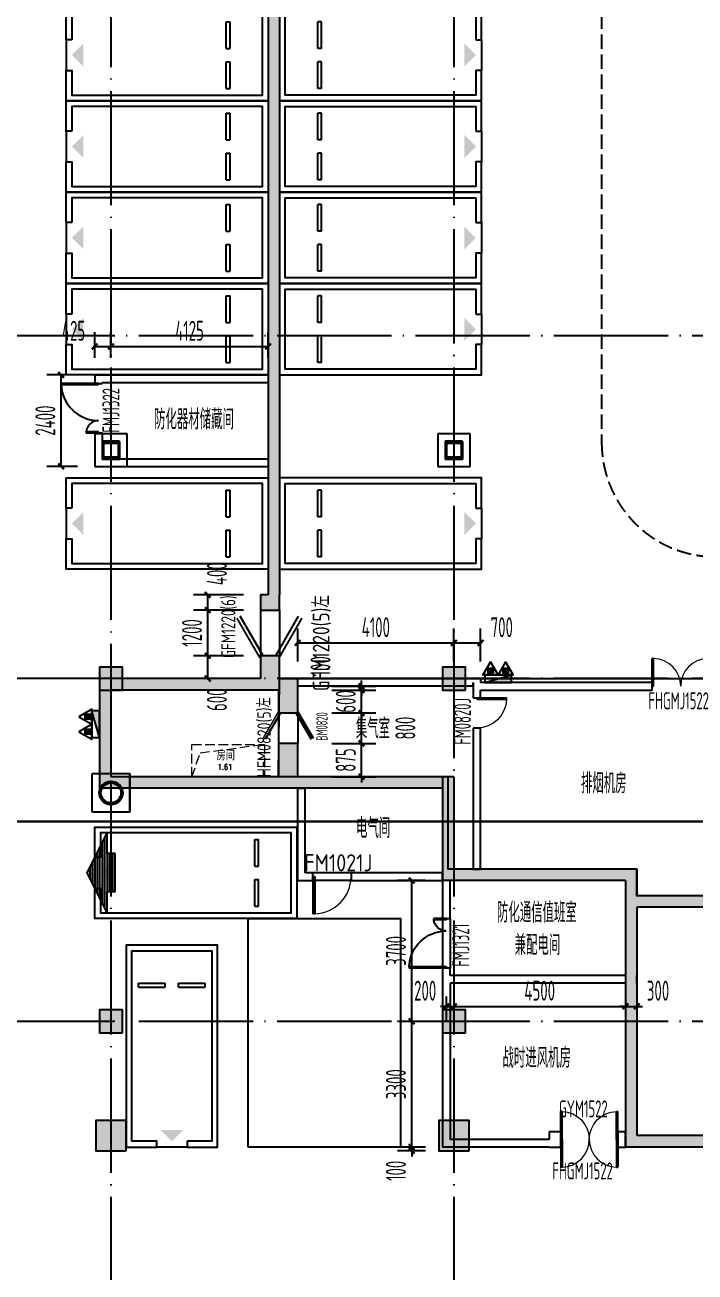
# Model space of a CAD drawing. Extents: x -473190 to 2138458, y -81875 to 2633646.
# Drawn here: x 84396 to 101978, y 88977 to 121728 of the extents above; entities that cross this region are included whole.
import ezdxf

# ---------------------------------------------------------------- set-up
doc = ezdxf.new("R2010")
doc.units = 0
doc.header["$LTSCALE"] = 1000
for name, pattern in [('__DASH', [0.35, 0.25, -0.1]), ('DASH', [0.35, 0.25, -0.1]), ('DOTE', [2.42, 2, -0.2, 0.02, -0.2])]:
    doc.linetypes.add(name, pattern=pattern)
for name, color, linetype in [('00-停车位', 67, 'Continuous'), ('A-COLUMN', 2, 'Continuous'), ('A-ROOM_NAME', 23, 'Continuous'), ('A-WALL', 2, 'Continuous'), ('DOOR_FIRE', 4, 'Continuous'), ('DOOR_FIRE_TEXT', 7, 'Continuous'), ('DOTE', 1, 'DOTE'), ('PUB_DIM', 3, 'Continuous'), ('PUB_HATCH', 8, 'Continuous'), ('RF-M', 4, 'Continuous'), ('RF-MBH', 11, 'Continuous'), ('RF-QT', 30, 'Continuous'), ('S-柱', 51, 'Continuous'), ('S-柱-填充', 8, 'Continuous'), ('SPACE', 7, 'Continuous'), ('W-EQUIP_消火栓', 7, 'Continuous'), ('W-EQUIP_灭火器', 7, 'Continuous'), ('WALL', 9, 'Continuous'), ('索引线', 252, 'Continuous'), ('车行线', 4, 'Continuous'), ('雨棚投影', 147, 'Continuous')]:
    doc.layers.add(name, color=color, linetype=linetype)
doc.layers.add('HOLE', color=52, linetype='Continuous', lineweight=15)
doc.layers.add('RF-WZ', color=110, linetype='Continuous', lineweight=0)
doc.styles.add('8B2_02', font='tssdeng.shx', dxfattribs={"width": 0.6, "bigfont": 'TSSDCHN.shx'})
doc.styles.add('_TCH_DIM_T3', font='tssdeng.shx', dxfattribs={"width": 0.564706, "bigfont": '@@@tssdchn.shx'})
doc.styles.add('_TCH_SPACE', font='SIMPLEX', dxfattribs={"height": 5, "bigfont": 'GBCBIG'})
doc.styles.add('_TCH_WINDOW', font='tssdeng.shx', dxfattribs={"width": 0.8, "height": 3.5, "bigfont": 'tssdchn.shx'})
doc.styles.get("Standard").update_dxf_attribs({"font": 'gbenor.shx', "bigfont": 'gbcbig.shx'})
doc.dimstyles.new('_TCH_ARCH&&150', dxfattribs={"dimtxt": 525, "dimasz": 150, "dimexe": 375, "dimexo": 450, "dimgap": 150, "dimtad": 1, "dimdec": 0, "dimzin": 0, "dimdsep": 46, "dimtxsty": '_TCH_DIM_T3', "dimblk": 'ARCHTICK', "dimcen": 0.09, "dimclrt": 7, "dimazin": 2, "dimtfac": 1, "dimtdec": 0, "dimtix": 1, "dimtmove": 2, "dimatfit": 3, "dimfxl": 0, "dimtolj": 1, "dimtzin": 0, "dimarcsym": 0})

# ---------------------------------------------------------------- blocks, each defined once
blk = doc.blocks.new('车位2400x5300')
at = {"layer": '00-停车位', "color": 251}
for p, q in [((-875, -1000), (-175, -1000)), ((-875, -1100), (-875, -1000)), ((-875, -1100), (-175, -1100)), ((-175, -1100), (-175, -1000)), ((175, -1000), (875, -1000)), ((175, -1100), (175, -1000)), ((175, -1100), (875, -1100)), ((875, -1100), (875, -1000)), ((400, -5300), (-400, -5300))]:
    blk.add_line(p, q, dxfattribs=at)
blk.add_lwpolyline([(400, -5150), (400, -5300), (1200, -5300), (1200, 0), (-1200, 0), (-1200, -5300), (-400, -5300), (-400, -5150), (-1050, -5150), (-1050, -150), (1050, -150), (1050, -5150), (400, -5150)], dxfattribs=at)
blk.add_lwpolyline([(0, -5150, 0, 600, 0), (0, -4850, 600, 600, 0)], format="xyseb", dxfattribs=at)
blk = doc.blocks.new('A$C796A13F6')
at = {"layer": '车行线', "linetype": '__DASH', "ltscale": 1.5}
for points in [[(30925, -3000), (30925, -47838, 0.414214), (33925, -50838), (45475, -50838, 0.414214), (48475, -47838), (48475, -3000, 0.414214), (45475, 0), (-134375, 0, 0.414214), (-137375, -3000), (-137375, -60738, 0.414214), (-134375, -63738), (-124175, -63738)], [(16750, -70088, -0.414214), (13750, -67088)]]:
    blk.add_lwpolyline(points, format="xyb", dxfattribs=at)
blk = doc.blocks.new('A$C145B3C7C')
h = blk.add_hatch()
h.set_pattern_fill('ANSI31', color=5, scale=40.96, angle=225, style=0)
h.set_pattern_definition([(270, (1245611.34, -39130.37), (65.024, 1e-15), [])])
h.paths.add_polyline_path([(170113, -60994), (169903, -60994), (169903, -60445), (169370, -61503), (169903, -62569), (169903, -61997), (170113, -61997)])
at = {"color": 2}
for p, q in [((169903, -60445), (169370, -61503)), ((169903, -60994), (169903, -60445)), ((170113, -60994), (169903, -60994)), ((170113, -61997), (170113, -60994)), ((169370, -61503), (169903, -62569)), ((169903, -61997), (170113, -61997)), ((169903, -62569), (169903, -61997))]:
    blk.add_line(p, q, dxfattribs=at)
blk = doc.blocks.new('A$C7EFF042E')
at = {"layer": 'A-COLUMN', "color": 6}
for p, q in [((52175, -38825), (51325, -38825)), ((51325, -38825), (51325, -39675)), ((52175, -39675), (52175, -38825)), ((61175, -38825), (60325, -38825)), ((60325, -38825), (60325, -39675)), ((61175, -39675), (61175, -38825)), ((51325, -39675), (52175, -39675)), ((60325, -39675), (61175, -39675)), ((52250, -47750), (51250, -47750)), ((51250, -47750), (51250, -48750)), ((52250, -48750), (52250, -47750)), ((51250, -48750), (52250, -48750))]:
    blk.add_line(p, q, dxfattribs=at)
at = {"layer": 'S-柱', "color": 6, "lineweight": 35}
for points in [[(51975, -39025), (51525, -39025), (51525, -39475), (51975, -39475)], [(51975, -39025), (51525, -39025), (51525, -39475), (51975, -39475)], [(60975, -39025), (60525, -39025), (60525, -39475), (60975, -39475)], [(60975, -39025), (60525, -39025), (60525, -39475), (60975, -39475)]]:
    blk.add_lwpolyline(points, close=True, dxfattribs=at)
blk.add_circle((51750, -48250), 300, dxfattribs=at)
blk.add_circle((51750, -48250), 300, dxfattribs=at)
at = {"layer": 'S-柱-填充', "color": 6, "lineweight": 35}
for points in [[(51945, -39445), (51555, -39445), (51555, -39055), (51945, -39055)], [(60945, -39445), (60555, -39445), (60555, -39055), (60945, -39055)]]:
    blk.add_lwpolyline(points, close=True, dxfattribs=at)
blk.add_lwpolyline([(51480, -48250, -1), (52020, -48250, -1)], format="xyb", close=True, dxfattribs=at)
blk = doc.blocks.new('A$C4F5A101F')
at = {"layer": 'DOTE', "color": 16, "linetype": 'DOTE', "ltscale": 1.5}
for p, q in [((-115989.7, 16373.7), (-115989.7, -213765.2)), ((-106989.7, 16373.7), (-106989.7, -213765.2)), ((-39660.8, -44507.4), (-180399, -44507.4)), ((-39660.8, -53507.4), (-180399, -53507.4)), ((-39660.8, -62507.4), (-168489.7, -62507.4))]:
    blk.add_line(p, q, dxfattribs=at)
blk = doc.blocks.new('$TwtSys$00000434')
for p, q in [((-0.5, 0.5), (-0.5, -0.5)), ((-0.5, -0.5), (0.5, 0.5)), ((0.5, 0.5), (-0.5, 0.5)), ((0.5, -0.5), (0.5, 0.5)), ((-0.5, -0.5), (0.5, -0.5))]:
    blk.add_line(p, q)
blk.add_solid([(0.5, -0.5), (0.5, 0.5), (-0.5, -0.5)])
blk = doc.blocks.new('$TwtSys$00000546')
h = blk.add_hatch()
h.set_pattern_fill('ANSI31', color=256, scale=200, style=0)
h.set_pattern_definition([(45, (-38543.802, -6670.83), (-17.67767, 17.67767), [])])
h.paths.add_polyline_path([(-65, 174), (65, 174), (65, 44), (-65, 44)])
for points in [[(0, 344), (-198, 0), (198, 0)], [(-65, 174), (65, 174), (65, 44), (-65, 44)]]:
    blk.add_lwpolyline(points, close=True)
blk = doc.blocks.new('$DorLib2D$00000192')
at = {"color": 0}
blk.add_line((-0.5, 0.125), (0.366, 0.625), dxfattribs=at)
at = {"color": 0, "const_width": 0.0417}
blk.add_lwpolyline([(-0.542, 0.197), (0.324, 0.697)], dxfattribs=at)
blk = doc.blocks.new('$DorLib2D$00000001')
for p, q in [((0.45, 0.975), (0.5, 0.975)), ((0.45, 0), (0.45, 0.975)), ((0.5, 0), (0.5, 0.975)), ((0.5, 0), (0.45, 0))]:
    blk.add_line(p, q)
at = {"lineweight": 13}
blk.add_arc((0.475, 0), 0.975, 91.4693, 180, dxfattribs=at)
blk = doc.blocks.new('$DorLib2D$00000002')
for p, q in [((-0.5, 0), (-0.5, 0.4875)), ((-0.475, 0.4875), (-0.5, 0.4875)), ((-0.475, 0), (-0.475, 0.4875)), ((0.475, 0), (0.475, 0.4875)), ((0.475, 0.4875), (0.5, 0.4875)), ((0.5, 0), (0.5, 0.4875)), ((-0.5, 0), (-0.475, 0)), ((0.5, 0), (0.475, 0))]:
    blk.add_line(p, q)
at = {"lineweight": 13}
for centre, start, end in [((-0.4875, 0), 0, 88.53072), ((0.4875, 0), 91.46928, 180)]:
    blk.add_arc(centre, 0.4875, start, end, dxfattribs=at)
blk = doc.blocks.new('$DorLib2D$00000225')
at = {"color": 0}
for p, q in [((0.475, -0.001), (0.475, 0.752)), ((0.475, 0.752), (0.5, 0.752)), ((0.5, -0.001), (0.5, 0.752)), ((-0.5, 0), (-0.5, 0.252)), ((-0.475, 0.252), (-0.5, 0.252)), ((-0.475, 0), (-0.475, 0.252)), ((-0.475, 0), (-0.5, 0)), ((0.475, -0.001), (0.5, -0.001))]:
    blk.add_line(p, q, dxfattribs=at)
for centre, radius, start, end in [((0.505, -0.002), 0.755, 92.2493, 179.7238), ((-0.501, 0.003), 0.251, 359.7899, 84.0974)]:
    blk.add_arc(centre, radius, start, end, dxfattribs=at)
blk = doc.blocks.new('$DorLib2D$00000202')
at = {"color": 0}
for p, q in [((-0.5, 0.25), (0.366, 0.75)), ((-0.54, -0.319), (0.326, -0.819)), ((-0.5, -0.25), (0.366, -0.75))]:
    blk.add_line(p, q, dxfattribs=at)
at = {"color": 0, "const_width": 0.05}
blk.add_lwpolyline([(-0.54, 0.319), (0.326, 0.819)], dxfattribs=at)
blk = doc.blocks.new('rfk')
at = {"layer": 'PUB_HATCH'}
for points in [[(502673.2, -695335.2), (502373.2, -695635.2), (502373.2, -705885.2), (502673.2, -705885.2)], [(502673.2, -705885.2), (502373.2, -705885.2), (502373.2, -711560.2), (502673.2, -711560.2)], [(502173.2, -711560.2), (502173.2, -711960.2), (502673.2, -711960.2), (502673.2, -711560.2)], [(502673.2, -713760.2), (502673.2, -713160.2), (502173.2, -713160.2), (502173.2, -713760.2), (502456.5, -713860.2)], [(498248.2, -714060.2), (497948.2, -713760.2), (497948.2, -716635.2), (498248.2, -716335.2)], [(502456.5, -713860.2), (502173.2, -713760.2), (497948.2, -713760.2), (498248.2, -714060.2), (502523.2, -714060.2)], [(502648.2, -714060.2), (503148.2, -713760.2), (502673.2, -713760.2), (502456.5, -713860.2), (502523.2, -714060.2)], [(502648.2, -714060.2), (502648.2, -714660.2), (503148.2, -714660.2), (503148.2, -713760.2)], [(503148.2, -716335.2), (503148.2, -715460.2), (502648.2, -715460.2), (502648.2, -716335.2), (502814.8, -716435.2)], [(502814.8, -716435.2), (502648.2, -716335.2), (498248.2, -716335.2), (497948.2, -716635.2), (502648.2, -716635.2)], [(506948.2, -716635.2), (507248.2, -716335.2), (503148.2, -716335.2), (502814.8, -716435.2), (502648.2, -716635.2)], [(507248.2, -716335.2), (506948.2, -716635.2), (506948.2, -719060.2), (507248.2, -718760.2)], [(511748.2, -719060.2), (512048.2, -718760.2), (507248.2, -718760.2), (506948.2, -719060.2)], [(512048.2, -718760.2), (511748.2, -719060.2), (511748.2, -719617.7), (511948.2, -719612.7), (512048.2, -719460.2)], [(514898.2, -719660.2), (514898.2, -719460.2), (512048.2, -719460.2), (511948.2, -719612.7), (512048.2, -719760.2), (514748.2, -719760.2)], [(511948.2, -719612.7), (511748.2, -719617.7), (511748.2, -721660.2), (512048.2, -721660.2), (512048.2, -719760.2)], [(512048.2, -721660.2), (511748.2, -721660.2), (511748.2, -726060.2), (512048.2, -725760.2)], [(517198.2, -725860.2), (517048.2, -725760.2), (512048.2, -725760.2), (511748.2, -726060.2), (517198.2, -726060.2)]]:
    blk.add_hatch(color=256, dxfattribs=at).paths.add_polyline_path(points)
for points in [[(502673.2, -713760.2), (514748.2, -713760.2), (514748.2, -719460.2), (512048.2, -719460.2), (512048.2, -718760.2), (507098.6, -718760.2), (507098.2, -716335.2), (502648.2, -716335.2), (502673.2, -713760.2)], [(501848.2, -726060.2), (501848.2, -720060.2), (505848.2, -720060.2), (505848.2, -726060.2), (501848.2, -726060.2)]]:
    blk.add_lwpolyline(points)
at = {"layer": 'A-WALL'}
for p, q in [((497823.2, -705785.2), (497823.2, -706010.2)), ((497823.2, -705785.2), (502373.2, -705785.2)), ((497823.2, -706010.2), (498023.2, -706010.2)), ((498023.2, -706010.2), (498023.2, -705985.2)), ((498023.2, -705985.2), (502373.2, -705985.2)), ((498023.2, -707310.2), (497823.2, -707310.2)), ((497823.2, -707310.2), (497823.2, -708185.2)), ((498023.2, -707985.2), (498023.2, -707310.2)), ((498023.2, -707985.2), (502373.2, -707985.2)), ((502373.2, -707985.2), (502373.2, -708185.2)), ((497823.2, -708185.2), (502373.2, -708185.2)), ((507948.2, -713760.2), (503148.2, -713760.2)), ((507748.2, -713960.2), (503148.2, -713960.2)), ((507748.2, -713860.2), (507748.2, -714260.2)), ((507748.2, -713960.2), (507748.2, -713860.2)), ((507948.2, -713760.2), (507948.2, -713860.2)), ((512448.2, -713860.2), (507948.2, -713860.2)), ((512448.2, -714060.2), (512448.2, -713860.2)), ((507748.2, -714260.2), (507948.2, -714260.2)), ((507948.2, -714260.2), (507948.2, -714060.2)), ((507948.2, -714060.2), (512448.2, -714060.2)), ((507948.2, -715060.2), (507748.2, -715060.2)), ((507748.2, -715060.2), (507748.2, -718760.2)), ((507948.2, -718760.2), (507948.2, -715060.2)), ((507748.2, -718760.2), (507948.2, -718760.2)), ((506948.2, -719060.2), (506948.2, -720060.2)), ((507148.2, -719060.2), (506948.2, -719060.2)), ((507148.2, -720060.2), (507148.2, -719060.2)), ((506948.2, -720060.2), (507148.2, -720060.2)), ((507148.2, -721360.2), (506948.2, -721360.2)), ((506948.2, -721360.2), (506948.2, -721660.2)), ((507148.2, -721560.2), (507148.2, -721360.2)), ((506948.2, -721660.2), (506948.2, -726060.2)), ((511748.2, -721560.2), (507148.2, -721560.2)), ((507148.2, -721760.2), (507148.2, -725860.2)), ((511748.2, -721760.2), (507148.2, -721760.2)), ((512048.2, -721560.2), (512048.2, -721560.2)), ((512048.2, -721760.2), (512048.2, -721560.2)), ((512048.2, -721760.2), (512048.2, -721760.2)), ((510048.2, -725660.2), (509748.2, -725660.2)), ((509748.2, -725660.2), (509748.2, -725860.2)), ((510048.2, -726060.2), (510048.2, -725660.2)), ((511748.2, -725660.2), (511548.2, -725660.2)), ((511548.2, -725660.2), (511548.2, -726060.2)), ((511748.2, -726060.2), (511748.2, -725660.2)), ((509748.2, -726060.2), (506948.2, -726060.2)), ((509748.2, -725860.2), (507148.2, -725860.2)), ((509748.2, -726060.2), (510048.2, -726060.2)), ((511548.2, -726060.2), (511748.2, -726060.2))]:
    blk.add_line(p, q, dxfattribs=at)
at = {"layer": 'DOOR_FIRE'}
for p, q in [((506948.2, -720060.2), (506948.2, -721360.2)), ((507148.2, -720060.2), (507148.2, -721360.2))]:
    blk.add_line(p, q, dxfattribs=at)
at = {"layer": 'RF-M'}
for p, q in [((502173.2, -711960.2), (502173.2, -713160.2)), ((502673.2, -711960.2), (502673.2, -713160.2)), ((502648.2, -714660.2), (502648.2, -715460.2)), ((503148.2, -714660.2), (503148.2, -715460.2))]:
    blk.add_line(p, q, dxfattribs=at)
at = {"layer": 'RF-QT'}
for p, q in [((502673.2, -695335.2), (502673.2, -705885.2)), ((502373.2, -695635.2), (502373.2, -705885.2)), ((502373.2, -705885.2), (502373.2, -711560.2)), ((502673.2, -705885.2), (502673.2, -711560.2)), ((502373.2, -711560.2), (502173.2, -711560.2)), ((502173.2, -711560.2), (502173.2, -711960.2)), ((502673.2, -711960.2), (502673.2, -711560.2)), ((502173.2, -711960.2), (502673.2, -711960.2)), ((502673.2, -713160.2), (502173.2, -713160.2)), ((502173.2, -713160.2), (502173.2, -713760.2)), ((502673.2, -713760.2), (502673.2, -713160.2)), ((497948.2, -713760.2), (497948.2, -716635.2)), ((502173.2, -713760.2), (497948.2, -713760.2)), ((503148.2, -713760.2), (502673.2, -713760.2)), ((503148.2, -714660.2), (503148.2, -713760.2)), ((498248.2, -714060.2), (498248.2, -716335.2)), ((502523.2, -714060.2), (498248.2, -714060.2)), ((502648.2, -714060.2), (502523.2, -714060.2)), ((502648.2, -714060.2), (502648.2, -714660.2)), ((502648.2, -714660.2), (503148.2, -714660.2)), ((503148.2, -715460.2), (502648.2, -715460.2)), ((502648.2, -715460.2), (502648.2, -716335.2)), ((503148.2, -716335.2), (503148.2, -715460.2)), ((502648.2, -716335.2), (498248.2, -716335.2)), ((507248.2, -716335.2), (503148.2, -716335.2)), ((507248.2, -716335.2), (507248.2, -718760.2)), ((502648.2, -716635.2), (497948.2, -716635.2)), ((506948.2, -716635.2), (502648.2, -716635.2)), ((506948.2, -716635.2), (506948.2, -719060.2)), ((512048.2, -718760.2), (507248.2, -718760.2)), ((512048.2, -718760.2), (512048.2, -719460.2)), ((511748.2, -719060.2), (506948.2, -719060.2)), ((511748.2, -719060.2), (511748.2, -719617.7)), ((514898.2, -719460.2), (512048.2, -719460.2)), ((511748.2, -719617.7), (511748.2, -721660.2)), ((512048.2, -719760.2), (512048.2, -721660.2)), ((514748.2, -719760.2), (512048.2, -719760.2)), ((511748.2, -721660.2), (511748.2, -726060.2)), ((512048.2, -721660.2), (512048.2, -725760.2)), ((517198.2, -726060.2), (511748.2, -726060.2)), ((517048.2, -725760.2), (512048.2, -725760.2))]:
    blk.add_line(p, q, dxfattribs=at)
at = {"layer": 'DOOR_FIRE'}
ref = blk.add_blockref('$DorLib2D$00000225', (497923.2, -706660.2), dxfattribs=dict(at, xscale=1300, yscale=1300, zscale=200, rotation=90.00000001405573))
ref.add_attrib('A', 'FMJ1322', (498471.3, -707299.9), dxfattribs={"layer": 'DOOR_FIRE_TEXT', "height": 446.25, "rotation": 90, "style": '_TCH_WINDOW', "width": 0.564706})
ref = blk.add_blockref('$DorLib2D$00000002', (513198.2, -713960.2), dxfattribs=dict(at, xscale=-1500, yscale=-1500, zscale=200, rotation=180))
ref.add_attrib('A', 'FHGMJ1522', (512350.1, -714563.3), dxfattribs={"layer": 'DOOR_FIRE_TEXT', "height": 446.25, "style": '_TCH_WINDOW', "width": 0.564706})
ref = blk.add_blockref('$DorLib2D$00000001', (507848.2, -714660.2), dxfattribs=dict(at, xscale=-800, yscale=800, zscale=200, rotation=270))
ref.add_attrib('A', 'FM0820J', (507693.3, -715496.2), dxfattribs={"layer": 'DOOR_FIRE_TEXT', "height": 446.25, "rotation": 90, "style": '_TCH_WINDOW', "width": 0.564706})
ref = blk.add_blockref('$DorLib2D$00000225', (507048.2, -720710.2), dxfattribs=dict(at, xscale=1300, yscale=-1300, zscale=200, rotation=269.9999999999641))
ref.add_attrib('A', 'FMJ1321', (507651.2, -721325.7), dxfattribs={"layer": 'DOOR_FIRE_TEXT', "height": 446.25, "rotation": 90, "style": '_TCH_WINDOW', "width": 0.564706})
ref = blk.add_blockref('$DorLib2D$00000002', (510798.2, -725860.2), dxfattribs=dict(at, xscale=1500, yscale=-1500, zscale=100, rotation=180))
ref.add_attrib('A', 'GYM1522', (510003.1, -725281.6), dxfattribs={"layer": 'DOOR_FIRE_TEXT', "height": 446.25, "style": '_TCH_WINDOW', "width": 0.564706})
ref = blk.add_blockref('$DorLib2D$00000002', (510798.2, -725860.2), dxfattribs=dict(at, xscale=1500, yscale=1500, zscale=400, rotation=180))
ref.add_attrib('A', 'FHGMJ1522', (509828.6, -726911.1), dxfattribs={"layer": 'DOOR_FIRE_TEXT', "height": 446.25, "style": '_TCH_WINDOW', "width": 0.564706})
at = {"layer": 'RF-M'}
ref = blk.add_blockref('$DorLib2D$00000192', (502423.2, -712560.2), dxfattribs=dict(at, xscale=-1200, yscale=1200, zscale=500, rotation=270.0000000000242))
ref.add_attrib('A', 'GFM1220(5)左', (503980.9, -714087.8), dxfattribs={"layer": 'RF-MBH', "height": 437.5, "rotation": 90, "style": '_TCH_WINDOW', "width": 0.8})
at = {"layer": 'RF-M', "xscale": 1200, "yscale": 1200, "zscale": -1200, "rotation": 90}
blk.add_blockref('$DorLib2D$00000192', (502389.9, -712560.2), dxfattribs=at)
at = {"layer": 'RF-M'}
ref = blk.add_blockref('$DorLib2D$00000202', (502898.2, -715060.2), dxfattribs=dict(at, xscale=800, yscale=-800, zscale=500, rotation=270))
ref.add_attrib('A', 'HFM0820(5)左', (502440.4, -716344), dxfattribs={"layer": 'RF-MBH', "height": 350, "rotation": 90, "style": '_TCH_WINDOW', "width": 0.8})
at = {"layer": 'RF-M', "color": 11, "style": '_TCH_WINDOW', "width": 0.564706}
blk.add_text('BM0820', height=297.5, rotation=90, dxfattribs=at).set_placement((503932.8, -715388))
at = {"layer": 'RF-MBH', "style": '_TCH_WINDOW', "width": 0.705882}
blk.add_text('GFM1220(6)', height=371.88, rotation=90, dxfattribs=at).set_placement((501513.9, -713220.2))
at = {"layer": 'RF-WZ', "style": '8B2_02', "width": 0.6}
for s, p in [('防化器材储藏间', (499379.4, -707212.7)), ('集气室', (504673.4, -715332.9)), ('防化通信值班室', (508376.5, -720164.1)), ('兼配电间', (508840.3, -721019.1)), ('战时进风机房', (508521.2, -723979.7))]:
    blk.add_text(s, height=525, dxfattribs=at).set_placement(p)
blk = doc.blocks.new('_FZH')
blk.add_lwpolyline([(-0.5, -0.5), (0.5, -0.5), (0.5, 0.5), (-0.5, 0.5)], close=True)
at = {"layer": 'PUB_HATCH'}
blk.add_solid([(-0.5, -0.5), (0.5, -0.5), (-0.5, 0.5), (0.5, 0.5)], dxfattribs=at)
blk = doc.blocks.new('zzzzzzzzzzzzzzzz')
at = {"layer": 'PUB_HATCH'}
blk.add_hatch(color=256, dxfattribs=at).paths.add_polyline_path([(77441, -228085), (77441, -230810), (77741, -230810), (77741, -228085)])
at = {"layer": 'A-COLUMN'}
for p, q in [((69166, -219085), (68316, -219085)), ((68316, -219085), (68316, -219935)), ((69166, -219935), (69166, -219085)), ((68316, -219935), (69166, -219935)), ((69241, -228010), (68241, -228010)), ((68241, -228010), (68241, -229010)), ((69241, -229010), (69241, -228010)), ((68241, -229010), (69241, -229010))]:
    blk.add_line(p, q, dxfattribs=at)
at = {"layer": 'WALL'}
for p, q in [((77441, -228085), (77441, -230810)), ((77741, -228085), (77441, -228085)), ((77741, -228085), (77741, -230810)), ((77741, -230810), (77441, -230810))]:
    blk.add_line(p, q, dxfattribs=at)
at = {"layer": 'A-COLUMN', "rotation": 90}
for p, xscale, yscale, zscale in [((68741, -225510), 600, 600, 600), ((77741, -225510), 600, 600, 600), ((68741, -234510), 600, 600, 600), ((77741, -234510), 600, 600, 600), ((68741, -237510), 800, 800, 800), ((77741, -237510), 800, 800, 800)]:
    blk.add_blockref('_FZH', p, dxfattribs=dict(at, xscale=xscale, yscale=yscale, zscale=zscale))
blk = doc.blocks.new('A$C11751E51')
at = {"layer": 'HOLE', "linetype": 'DASH'}
blk.add_lwpolyline([(24043.5, 73927.4), (22143.5, 73927.4), (22143.5, 74777.4), (24043.5, 74777.4)], close=True, dxfattribs=at)
blk.add_lwpolyline([(22143.5, 73927.4), (22360.4, 74554), (24043.5, 74777.4)], dxfattribs=at)
at = {"layer": 'SPACE', "style": '_TCH_SPACE'}
blk.add_text('房间', height=241.13, dxfattribs=at).set_placement((22790.9, 74358.9))
at = {"layer": 'SPACE', "style": '_TCH_SPACE', "width": 0.705882}
blk.add_text('1.61', height=148.75, dxfattribs=at).set_placement((22816.4, 74109.5))
blk = doc.blocks.new('_ArchTick')
at = {"color": 0, "linetype": 'ByBlock', "const_width": 0.4}
blk.add_lwpolyline([(-0.5, -0.5), (0.5, 0.5)], dxfattribs=at)
blk = doc.blocks.new('*D2992')
at = {"layer": 'Defpoints', "color": 0, "transparency": 16777216}
for p in [(95452, 96661), (95652, 96661), (95652, 95954)]:
    blk.add_point(p, dxfattribs=at)
at = {"layer": 'PUB_DIM', "color": 0, "lineweight": -2, "transparency": 16777216}
for p, q in [((95452, 96211), (95452, 95579)), ((95652, 96211), (95652, 95579)), ((95452, 95954), (95302, 95954)), ((95452, 95954), (95652, 95954)), ((95652, 95954), (95802, 95954))]:
    blk.add_line(p, q, dxfattribs=at)
at = {"layer": 'PUB_DIM', "color": 0, "lineweight": -2, "transparency": 16777216, "xscale": 150, "yscale": 150, "zscale": 150}
blk.add_blockref('_ArchTick', (95452, 95954), dxfattribs=at)
at = {"layer": 'PUB_DIM', "color": 0, "lineweight": -2, "transparency": 16777216, "xscale": 150, "yscale": 150, "zscale": 150, "rotation": 180}
blk.add_blockref('_ArchTick', (95652, 95954), dxfattribs=at)
at = {"layer": 'PUB_DIM', "color": 7, "transparency": 16777216, "insert": (94897, 96366), "char_height": 525, "attachment_point": 5, "style": '_TCH_DIM_T3'}
blk.add_mtext('\\A1;200', dxfattribs=at)
blk = doc.blocks.new('*D2993')
at = {"layer": 'Defpoints', "color": 0, "transparency": 16777216}
for p in [(95652, 96661), (100152, 96661), (100152, 95954)]:
    blk.add_point(p, dxfattribs=at)
at = {"layer": 'PUB_DIM', "color": 0, "lineweight": -2, "transparency": 16777216}
for p, q in [((95652, 96211), (95652, 95579)), ((100152, 96211), (100152, 95579)), ((95652, 95954), (100152, 95954))]:
    blk.add_line(p, q, dxfattribs=at)
at = {"layer": 'PUB_DIM', "color": 0, "lineweight": -2, "transparency": 16777216, "xscale": 150, "yscale": 150, "zscale": 150, "rotation": 180}
blk.add_blockref('_ArchTick', (95652, 95954), dxfattribs=at)
at = {"layer": 'PUB_DIM', "color": 0, "lineweight": -2, "transparency": 16777216, "xscale": 150, "yscale": 150, "zscale": 150}
blk.add_blockref('_ArchTick', (100152, 95954), dxfattribs=at)
at = {"layer": 'PUB_DIM', "color": 7, "transparency": 16777216, "insert": (97902, 96366), "char_height": 525, "attachment_point": 5, "style": '_TCH_DIM_T3'}
blk.add_mtext('\\A1;4500', dxfattribs=at)
blk = doc.blocks.new('*D2994')
at = {"layer": 'Defpoints', "color": 0, "transparency": 16777216}
for p in [(100152, 96661), (100452, 96661), (100452, 95954)]:
    blk.add_point(p, dxfattribs=at)
at = {"layer": 'PUB_DIM', "color": 0, "lineweight": -2, "transparency": 16777216}
for p, q in [((100152, 96211), (100152, 95579)), ((100452, 96211), (100452, 95579)), ((100152, 95954), (100002, 95954)), ((100152, 95954), (100452, 95954)), ((100452, 95954), (100602, 95954))]:
    blk.add_line(p, q, dxfattribs=at)
at = {"layer": 'PUB_DIM', "color": 0, "lineweight": -2, "transparency": 16777216, "xscale": 150, "yscale": 150, "zscale": 150}
blk.add_blockref('_ArchTick', (100152, 95954), dxfattribs=at)
at = {"layer": 'PUB_DIM', "color": 0, "lineweight": -2, "transparency": 16777216, "xscale": 150, "yscale": 150, "zscale": 150, "rotation": 180}
blk.add_blockref('_ArchTick', (100452, 95954), dxfattribs=at)
at = {"layer": 'PUB_DIM', "color": 7, "transparency": 16777216, "insert": (101007, 96366), "char_height": 525, "attachment_point": 5, "style": '_TCH_DIM_T3'}
blk.add_mtext('\\A1;300', dxfattribs=at)
blk = doc.blocks.new('*D2995')
at = {"layer": 'Defpoints', "color": 0, "transparency": 16777216}
for p in [(94543, 99261), (95352, 99261), (95352, 95561)]:
    blk.add_point(p, dxfattribs=at)
at = {"layer": 'PUB_DIM', "color": 0, "lineweight": -2, "transparency": 16777216}
for p, q in [((94902, 99261), (94168, 99261)), ((94543, 95561), (94543, 99261)), ((94902, 95561), (94168, 95561))]:
    blk.add_line(p, q, dxfattribs=at)
at = {"layer": 'PUB_DIM', "color": 0, "lineweight": -2, "transparency": 16777216, "xscale": 150, "yscale": 150, "zscale": 150}
for p, rotation in [((94543, 99261), 90), ((94543, 95561), 270)]:
    blk.add_blockref('_ArchTick', p, dxfattribs=dict(at, rotation=rotation))
at = {"layer": 'PUB_DIM', "color": 7, "transparency": 16777216, "insert": (94130, 97411), "char_height": 525, "attachment_point": 5, "rotation": 90, "style": '_TCH_DIM_T3'}
blk.add_mtext('\\A1;3700', dxfattribs=at)
blk = doc.blocks.new('*D2996')
at = {"layer": 'Defpoints', "color": 0, "transparency": 16777216}
for p in [(94543, 95561), (95352, 95561), (95352, 92261)]:
    blk.add_point(p, dxfattribs=at)
at = {"layer": 'PUB_DIM', "color": 0, "lineweight": -2, "transparency": 16777216}
for p, q in [((94902, 95561), (94168, 95561)), ((94543, 92261), (94543, 95561)), ((94902, 92261), (94168, 92261))]:
    blk.add_line(p, q, dxfattribs=at)
at = {"layer": 'PUB_DIM', "color": 0, "lineweight": -2, "transparency": 16777216, "xscale": 150, "yscale": 150, "zscale": 150}
for p, rotation in [((94543, 95561), 90), ((94543, 92261), 270)]:
    blk.add_blockref('_ArchTick', p, dxfattribs=dict(at, rotation=rotation))
at = {"layer": 'PUB_DIM', "color": 7, "transparency": 16777216, "insert": (94130, 93911), "char_height": 525, "attachment_point": 5, "rotation": 90, "style": '_TCH_DIM_T3'}
blk.add_mtext('\\A1;3300', dxfattribs=at)
blk = doc.blocks.new('*D2997')
at = {"layer": 'Defpoints', "color": 0, "transparency": 16777216}
for p in [(94543, 92261), (95352, 92261), (95352, 92161)]:
    blk.add_point(p, dxfattribs=at)
at = {"layer": 'PUB_DIM', "color": 0, "lineweight": -2, "transparency": 16777216}
for p, q in [((94543, 92261), (94543, 92411)), ((94902, 92261), (94168, 92261)), ((94902, 92161), (94168, 92161)), ((94543, 92161), (94543, 92261)), ((94543, 92161), (94543, 92011))]:
    blk.add_line(p, q, dxfattribs=at)
at = {"layer": 'PUB_DIM', "color": 0, "lineweight": -2, "transparency": 16777216, "xscale": 150, "yscale": 150, "zscale": 150}
for p, rotation in [((94543, 92261), 270), ((94543, 92161), 90)]:
    blk.add_blockref('_ArchTick', p, dxfattribs=dict(at, rotation=rotation))
at = {"layer": 'PUB_DIM', "color": 7, "transparency": 16777216, "insert": (94130, 91636), "char_height": 525, "attachment_point": 5, "rotation": 90, "style": '_TCH_DIM_T3'}
blk.add_mtext('\\A1;100', dxfattribs=at)
blk = doc.blocks.new('*D2998')
at = {"layer": 'Defpoints', "color": 0, "transparency": 16777216}
for p in [(95652, 105499), (91552, 104561), (95652, 104561)]:
    blk.add_point(p, dxfattribs=at)
at = {"layer": 'PUB_DIM', "color": 0, "lineweight": -2, "transparency": 16777216}
for p, q in [((91552, 105011), (91552, 105874)), ((95652, 105011), (95652, 105874)), ((91552, 105499), (95652, 105499))]:
    blk.add_line(p, q, dxfattribs=at)
at = {"layer": 'PUB_DIM', "color": 0, "lineweight": -2, "transparency": 16777216, "xscale": 150, "yscale": 150, "zscale": 150, "rotation": 180}
blk.add_blockref('_ArchTick', (91552, 105499), dxfattribs=at)
at = {"layer": 'PUB_DIM', "color": 0, "lineweight": -2, "transparency": 16777216, "xscale": 150, "yscale": 150, "zscale": 150}
blk.add_blockref('_ArchTick', (95652, 105499), dxfattribs=at)
at = {"layer": 'PUB_DIM', "color": 7, "transparency": 16777216, "insert": (93602, 105911), "char_height": 525, "attachment_point": 5, "style": '_TCH_DIM_T3'}
blk.add_mtext('\\A1;4100', dxfattribs=at)
blk = doc.blocks.new('*D2999')
at = {"layer": 'Defpoints', "color": 0, "transparency": 16777216}
for p in [(96352, 105499), (95652, 104561), (96352, 104561)]:
    blk.add_point(p, dxfattribs=at)
at = {"layer": 'PUB_DIM', "color": 0, "lineweight": -2, "transparency": 16777216}
for p, q in [((95652, 105011), (95652, 105874)), ((96352, 105011), (96352, 105874)), ((95652, 105499), (96352, 105499))]:
    blk.add_line(p, q, dxfattribs=at)
at = {"layer": 'PUB_DIM', "color": 0, "lineweight": -2, "transparency": 16777216, "xscale": 150, "yscale": 150, "zscale": 150, "rotation": 180}
blk.add_blockref('_ArchTick', (95652, 105499), dxfattribs=at)
at = {"layer": 'PUB_DIM', "color": 0, "lineweight": -2, "transparency": 16777216, "xscale": 150, "yscale": 150, "zscale": 150}
blk.add_blockref('_ArchTick', (96352, 105499), dxfattribs=at)
at = {"layer": 'PUB_DIM', "color": 7, "transparency": 16777216, "insert": (96907, 105911), "char_height": 525, "attachment_point": 5, "style": '_TCH_DIM_T3'}
blk.add_mtext('\\A1;700', dxfattribs=at)
blk = doc.blocks.new('*D3008')
at = {"layer": 'Defpoints', "color": 0, "transparency": 16777216}
for p in [(85344, 112536), (86227, 112536), (86227, 110136)]:
    blk.add_point(p, dxfattribs=at)
at = {"layer": 'PUB_DIM', "color": 0, "lineweight": -2, "transparency": 16777216}
for p, q in [((85777, 112536), (84969, 112536)), ((85344, 110136), (85344, 112536)), ((85777, 110136), (84969, 110136))]:
    blk.add_line(p, q, dxfattribs=at)
at = {"layer": 'PUB_DIM', "color": 0, "lineweight": -2, "transparency": 16777216, "xscale": 150, "yscale": 150, "zscale": 150}
for p, rotation in [((85344, 112536), 90), ((85344, 110136), 270)]:
    blk.add_blockref('_ArchTick', p, dxfattribs=dict(at, rotation=rotation))
at = {"layer": 'PUB_DIM', "color": 7, "transparency": 16777216, "insert": (84931, 111336), "char_height": 525, "attachment_point": 5, "rotation": 90, "style": '_TCH_DIM_T3'}
blk.add_mtext('\\A1;2400', dxfattribs=at)
blk = doc.blocks.new('*D3009')
at = {"layer": 'Defpoints', "color": 0, "transparency": 16777216}
for p in [(86652, 113284), (86227, 112536), (86652, 112536)]:
    blk.add_point(p, dxfattribs=at)
at = {"layer": 'PUB_DIM', "color": 0, "lineweight": -2, "transparency": 16777216}
for p, q in [((86227, 112986), (86227, 113659)), ((86652, 112986), (86652, 113659)), ((86227, 113284), (86652, 113284))]:
    blk.add_line(p, q, dxfattribs=at)
at = {"layer": 'PUB_DIM', "color": 0, "lineweight": -2, "transparency": 16777216, "xscale": 150, "yscale": 150, "zscale": 150, "rotation": 180}
blk.add_blockref('_ArchTick', (86227, 113284), dxfattribs=at)
at = {"layer": 'PUB_DIM', "color": 0, "lineweight": -2, "transparency": 16777216, "xscale": 150, "yscale": 150, "zscale": 150}
blk.add_blockref('_ArchTick', (86652, 113284), dxfattribs=at)
at = {"layer": 'PUB_DIM', "color": 7, "transparency": 16777216, "insert": (85672, 113696), "char_height": 525, "attachment_point": 5, "style": '_TCH_DIM_T3'}
blk.add_mtext('\\A1;425', dxfattribs=at)
blk = doc.blocks.new('*D3010')
at = {"layer": 'Defpoints', "color": 0, "transparency": 16777216}
for p in [(90777, 113284), (86652, 112536), (90777, 112536)]:
    blk.add_point(p, dxfattribs=at)
at = {"layer": 'PUB_DIM', "color": 0, "lineweight": -2, "transparency": 16777216}
for p, q in [((86652, 112986), (86652, 113659)), ((90777, 112986), (90777, 113659)), ((86652, 113284), (90777, 113284))]:
    blk.add_line(p, q, dxfattribs=at)
at = {"layer": 'PUB_DIM', "color": 0, "lineweight": -2, "transparency": 16777216, "xscale": 150, "yscale": 150, "zscale": 150, "rotation": 180}
blk.add_blockref('_ArchTick', (86652, 113284), dxfattribs=at)
at = {"layer": 'PUB_DIM', "color": 0, "lineweight": -2, "transparency": 16777216, "xscale": 150, "yscale": 150, "zscale": 150}
blk.add_blockref('_ArchTick', (90777, 113284), dxfattribs=at)
at = {"layer": 'PUB_DIM', "color": 7, "transparency": 16777216, "insert": (88715, 113696), "char_height": 525, "attachment_point": 5, "style": '_TCH_DIM_T3'}
blk.add_mtext('\\A1;4125', dxfattribs=at)
blk = doc.blocks.new('*D3011')
at = {"layer": 'Defpoints', "color": 0, "transparency": 16777216}
for p in [(92002, 104361), (92002, 104261), (93226, 104361)]:
    blk.add_point(p, dxfattribs=at)
at = {"layer": 'PUB_DIM', "color": 0, "lineweight": -2, "transparency": 16777216}
for p, q in [((93226, 104361), (93226, 104511)), ((92452, 104361), (93601, 104361)), ((92452, 104261), (93601, 104261)), ((93226, 104261), (93226, 104361)), ((93226, 104261), (93226, 104111))]:
    blk.add_line(p, q, dxfattribs=at)
at = {"layer": 'PUB_DIM', "color": 0, "lineweight": -2, "transparency": 16777216, "xscale": 150, "yscale": 150, "zscale": 150}
for p, rotation in [((93226, 104361), 270), ((93226, 104261), 90)]:
    blk.add_blockref('_ArchTick', p, dxfattribs=dict(at, rotation=rotation))
at = {"layer": 'PUB_DIM', "color": 7, "transparency": 16777216, "insert": (92150, 104886), "char_height": 525, "attachment_point": 5, "rotation": 90, "style": '_TCH_DIM_T3'}
blk.add_mtext('\\A1;100', dxfattribs=at)
blk = doc.blocks.new('*D3012')
at = {"layer": 'Defpoints', "color": 0, "transparency": 16777216}
for p in [(92002, 104261), (93226, 104261), (92002, 103661)]:
    blk.add_point(p, dxfattribs=at)
at = {"layer": 'PUB_DIM', "color": 0, "lineweight": -2, "transparency": 16777216}
for p, q in [((92452, 104261), (93601, 104261)), ((93226, 104261), (93226, 104411)), ((93226, 103661), (93226, 104261)), ((92452, 103661), (93601, 103661)), ((93226, 103661), (93226, 103511))]:
    blk.add_line(p, q, dxfattribs=at)
at = {"layer": 'PUB_DIM', "color": 0, "lineweight": -2, "transparency": 16777216, "xscale": 150, "yscale": 150, "zscale": 150}
for p, rotation in [((93226, 104261), 270), ((93226, 103661), 90)]:
    blk.add_blockref('_ArchTick', p, dxfattribs=dict(at, rotation=rotation))
at = {"layer": 'PUB_DIM', "color": 7, "transparency": 16777216, "insert": (92813, 103961), "char_height": 525, "attachment_point": 5, "rotation": 90, "style": '_TCH_DIM_T3'}
blk.add_mtext('\\A1;600', dxfattribs=at)
blk = doc.blocks.new('*D3013')
at = {"layer": 'Defpoints', "color": 0, "transparency": 16777216}
for p in [(92002, 103661), (93226, 103661), (92002, 102861)]:
    blk.add_point(p, dxfattribs=at)
at = {"layer": 'PUB_DIM', "color": 0, "lineweight": -2, "transparency": 16777216}
for p, q in [((92452, 103661), (93601, 103661)), ((93226, 102861), (93226, 103661)), ((92452, 102861), (93601, 102861))]:
    blk.add_line(p, q, dxfattribs=at)
at = {"layer": 'PUB_DIM', "color": 0, "lineweight": -2, "transparency": 16777216, "xscale": 150, "yscale": 150, "zscale": 150}
for p, rotation in [((93226, 103661), 90), ((93226, 102861), 270)]:
    blk.add_blockref('_ArchTick', p, dxfattribs=dict(at, rotation=rotation))
at = {"layer": 'PUB_DIM', "color": 7, "transparency": 16777216, "insert": (94377, 103261), "char_height": 525, "attachment_point": 5, "rotation": 90, "style": '_TCH_DIM_T3'}
blk.add_mtext('\\A1;800', dxfattribs=at)
blk = doc.blocks.new('*D3014')
at = {"layer": 'Defpoints', "color": 0, "transparency": 16777216}
for p in [(92002, 102861), (93226, 102861), (92002, 101986)]:
    blk.add_point(p, dxfattribs=at)
at = {"layer": 'PUB_DIM', "color": 0, "lineweight": -2, "transparency": 16777216}
for p, q in [((92452, 102861), (93601, 102861)), ((93226, 102861), (93226, 103011)), ((93226, 101986), (93226, 102861)), ((92452, 101986), (93601, 101986)), ((93226, 101986), (93226, 101836))]:
    blk.add_line(p, q, dxfattribs=at)
at = {"layer": 'PUB_DIM', "color": 0, "lineweight": -2, "transparency": 16777216, "xscale": 150, "yscale": 150, "zscale": 150}
for p, rotation in [((93226, 102861), 270), ((93226, 101986), 90)]:
    blk.add_blockref('_ArchTick', p, dxfattribs=dict(at, rotation=rotation))
at = {"layer": 'PUB_DIM', "color": 7, "transparency": 16777216, "insert": (92813, 102423), "char_height": 525, "attachment_point": 5, "rotation": 90, "style": '_TCH_DIM_T3'}
blk.add_mtext('\\A1;875', dxfattribs=at)
blk = doc.blocks.new('*D3015')
at = {"layer": 'Defpoints', "color": 0, "transparency": 16777216}
for p in [(89192, 106761), (90577, 106761), (90577, 106361)]:
    blk.add_point(p, dxfattribs=at)
at = {"layer": 'PUB_DIM', "color": 0, "lineweight": -2, "transparency": 16777216}
for p, q in [((90127, 106761), (88817, 106761)), ((89192, 106361), (89192, 106761)), ((90127, 106361), (88817, 106361))]:
    blk.add_line(p, q, dxfattribs=at)
at = {"layer": 'PUB_DIM', "color": 0, "lineweight": -2, "transparency": 16777216, "xscale": 150, "yscale": 150, "zscale": 150}
for p, rotation in [((89192, 106761), 90), ((89192, 106361), 270)]:
    blk.add_blockref('_ArchTick', p, dxfattribs=dict(at, rotation=rotation))
at = {"layer": 'PUB_DIM', "color": 7, "transparency": 16777216, "insert": (89432, 107316), "char_height": 525, "attachment_point": 5, "rotation": 90, "style": '_TCH_DIM_T3'}
blk.add_mtext('\\A1;400', dxfattribs=at)
blk = doc.blocks.new('*D3016')
at = {"layer": 'Defpoints', "color": 0, "transparency": 16777216}
for p in [(89192, 106361), (90577, 106361), (90577, 105161)]:
    blk.add_point(p, dxfattribs=at)
at = {"layer": 'PUB_DIM', "color": 0, "lineweight": -2, "transparency": 16777216}
for p, q in [((90127, 106361), (88817, 106361)), ((89192, 105161), (89192, 106361)), ((90127, 105161), (88817, 105161))]:
    blk.add_line(p, q, dxfattribs=at)
at = {"layer": 'PUB_DIM', "color": 0, "lineweight": -2, "transparency": 16777216, "xscale": 150, "yscale": 150, "zscale": 150}
for p, rotation in [((89192, 106361), 90), ((89192, 105161), 270)]:
    blk.add_blockref('_ArchTick', p, dxfattribs=dict(at, rotation=rotation))
at = {"layer": 'PUB_DIM', "color": 7, "transparency": 16777216, "insert": (88779, 105761), "char_height": 525, "attachment_point": 5, "rotation": 90, "style": '_TCH_DIM_T3'}
blk.add_mtext('\\A1;1200', dxfattribs=at)
blk = doc.blocks.new('*D3017')
at = {"layer": 'Defpoints', "color": 0, "transparency": 16777216}
for p in [(89192, 105161), (90577, 105161), (90577, 104561)]:
    blk.add_point(p, dxfattribs=at)
at = {"layer": 'PUB_DIM', "color": 0, "lineweight": -2, "transparency": 16777216}
for p, q in [((90127, 105161), (88817, 105161)), ((89192, 104561), (89192, 105161)), ((90127, 104561), (88817, 104561))]:
    blk.add_line(p, q, dxfattribs=at)
at = {"layer": 'PUB_DIM', "color": 0, "lineweight": -2, "transparency": 16777216, "xscale": 150, "yscale": 150, "zscale": 150}
for p, rotation in [((89192, 105161), 90), ((89192, 104561), 270)]:
    blk.add_blockref('_ArchTick', p, dxfattribs=dict(at, rotation=rotation))
at = {"layer": 'PUB_DIM', "color": 7, "transparency": 16777216, "insert": (89432, 104006), "char_height": 525, "attachment_point": 5, "rotation": 90, "style": '_TCH_DIM_T3'}
blk.add_mtext('\\A1;600', dxfattribs=at)

msp = doc.modelspace()

# ---------------------------------------------------------------- hatches: boundary and pattern name
at = {"layer": 'PUB_HATCH'}
msp.add_hatch(color=256, dxfattribs=at).paths.add_polyline_path([(95352.3, 101985.6), (95352.3, 99260.6), (95652.3, 99260.6), (95652.3, 101985.6)])

# ---------------------------------------------------------------- linework, layer by layer
for points in [[(181620.5, 190393), (21063.1, 190393), (21063.1, 100810.6), (181620.5, 100810.6)], [(177279.4, 100810.6), (21063.1, 100810.6), (19902.3, 22362.3), (177279.4, 22514.1)]]:
    msp.add_lwpolyline(points, close=True)
at = {"layer": 'A-WALL'}
for p, q in [((91552.3, 99260.6), (91552.3, 101685.6)), ((91552.3, 101685.6), (91752.3, 101685.6)), ((91752.3, 99460.6), (91752.3, 101685.6)), ((91552.3, 99260.6), (91952.3, 99260.6)), ((91952.3, 99460.6), (91752.3, 99460.6)), ((91952.3, 99260.6), (91952.3, 99460.6)), ((95352.3, 99460.6), (92952.3, 99460.6)), ((92952.3, 99460.6), (92952.3, 99260.6)), ((92952.3, 99260.6), (95352.3, 99260.6)), ((95352.3, 99260.6), (95352.3, 99460.6))]:
    msp.add_line(p, q, dxfattribs=at)
at = {"layer": 'RF-M'}
for p, q in [((92952.3, 99460.6), (91952.3, 99460.6)), ((92952.3, 99260.6), (91952.3, 99260.6))]:
    msp.add_line(p, q, dxfattribs=at)
at = {"layer": 'WALL'}
for p, q in [((95352.3, 101985.6), (95352.3, 99260.6)), ((95652.3, 101985.6), (95352.3, 101985.6)), ((95652.3, 101985.6), (95652.3, 99260.6)), ((95652.3, 99260.6), (95352.3, 99260.6))]:
    msp.add_line(p, q, dxfattribs=at)

# ---------------------------------------------------------------- block references
for name, p in [('A$C145B3C7C', (-83346.8, 160964.8)), ('A$C11751E51', (66633.7, 28058.1)), ('A$C796A13F6', (68602.3, 158598.1)), ('A$C7EFF042E', (34902.3, 149810.6))]:
    msp.add_blockref(name, p)
at = {"layer": '00-停车位', "xscale": -1, "rotation": 270}
for p in [(90777.3, 120935.6), (90777.3, 118535.6), (90777.3, 116135.6), (90777.3, 113735.6), (90777.3, 108635.6), (91527.3, 99460.6)]:
    msp.add_blockref('车位2400x5300', p, dxfattribs=at)
at = {"layer": '00-停车位', "rotation": 89.99999999999999}
for p in [(91077.3, 120935.6), (91077.3, 118535.6), (91077.3, 116135.6), (91077.3, 113735.6), (91077.3, 108635.6)]:
    msp.add_blockref('车位2400x5300', p, dxfattribs=at)
at = {"layer": '00-停车位'}
msp.add_blockref('车位2400x5300', (88252.3, 97560.6), dxfattribs=at)
at = {"layer": 'RF-M'}
ref = msp.add_blockref('$DorLib2D$00000001', (92452.3, 99360.6), dxfattribs=dict(at, xscale=1000, yscale=1000, zscale=200, rotation=180))
ref.add_attrib('A', 'FM1021J', (91722.4, 99500.1), dxfattribs={"layer": 'RF-MBH', "height": 450})
at = {"layer": 'W-EQUIP_消火栓', "xscale": 700, "yscale": 200, "zscale": 700}
msp.add_blockref('$TwtSys$00000434', (96810.7, 104560.6), dxfattribs=at)
at = {"layer": 'W-EQUIP_消火栓', "xscale": 700, "yscale": 200, "zscale": 700, "rotation": 89.99999499104514}
msp.add_blockref('$TwtSys$00000434', (86252.3, 103363.4), dxfattribs=at)
at = {"layer": 'W-EQUIP_灭火器'}
for p in [(96612.3, 104660.6), (97009.1, 104660.6)]:
    msp.add_blockref('$TwtSys$00000546', p, dxfattribs=at)
at = {"layer": 'W-EQUIP_灭火器', "rotation": 89.99999499104514}
for p in [(86152.3, 103561.7), (86152.3, 103165)]:
    msp.add_blockref('$TwtSys$00000546', p, dxfattribs=at)
at = {"layer": '索引线', "color": 0}
msp.add_blockref('zzzzzzzzzzzzzzzz', (17910.9, 330071), dxfattribs=at)
at = {"layer": '索引线'}
msp.add_blockref('rfk', (-411595.9, 818320.8), dxfattribs=at)
at = {"layer": '雨棚投影', "linetype": 'DASH', "lineweight": -3, "ltscale": 2}
msp.add_blockref('A$C4F5A101F', (202642, 158068), dxfattribs=at)

# ---------------------------------------------------------------- texts
at = {"layer": 'A-ROOM_NAME', "style": '8B2_02', "width": 0.6}
msp.add_text('排烟机房', height=525, dxfattribs=at).set_placement((98982.8, 101548))
at = {"layer": 'RF-WZ', "style": '8B2_02', "width": 0.6}
msp.add_text('电气间', height=525, dxfattribs=at).set_placement((93081.6, 100374.5))

# ---------------------------------------------------------------- dimensions: what is measured, and where the dimension line sits
at = {"layer": 'PUB_DIM'}
for base, p1, p2, angle, picture, middle in [((86652.3, 113283.7), (86227.3, 112535.6), (86652.3, 112535.6), 0, '*D3009', (85672.3, 113696.2)), ((89191.6, 106760.6), (90577.3, 106360.6), (90577.3, 106760.6), 90, '*D3015', (89431.7, 107315.6)), ((96352.3, 105498.7), (95652.3, 104560.6), (96352.3, 104560.6), 0, '*D2999', (96907.3, 105911.2)), ((93225.6, 104360.6), (92002.3, 104260.6), (92002.3, 104360.6), 90, '*D3011', (92150.2, 104885.6)), ((89191.6, 105160.6), (90577.3, 104560.6), (90577.3, 105160.6), 90, '*D3017', (89431.7, 104005.6)), ((93225.6, 103660.6), (92002.3, 102860.6), (92002.3, 103660.6), 90, '*D3013', (94377.5, 103260.6)), ((95652.3, 95953.6), (95452.3, 96660.6), (95652.3, 96660.6), 0, '*D2992', (94897.3, 96366.1)), ((100452.3, 95953.6), (100152.3, 96660.6), (100452.3, 96660.6), 0, '*D2994', (101007.3, 96366.1)), ((94542.7, 92260.6), (95352.3, 92160.6), (95352.3, 92260.6), 90, '*D2997', (94130.2, 91635.6))]:
    dim = msp.add_linear_dim(base=base, p1=p1, p2=p2, angle=angle, dimstyle='_TCH_ARCH&&150', dxfattribs=at)
    dim.commit()
    dim.dimension.update_dxf_attribs({"geometry": picture, "text_midpoint": middle, "dimtype": 129})
for p1, p2, distance, picture, middle in [((86652.3, 112535.6), (90777.3, 112535.6), 748.1, '*D3010', (88714.8, 113696.2)), ((86227.3, 110135.6), (86227.3, 112535.6), 883.3, '*D3008', (84931.5, 111335.6)), ((90577.3, 105160.6), (90577.3, 106360.6), 1385.7, '*D3016', (88779.1, 105760.6)), ((91552.3, 104560.6), (95652.3, 104560.6), 938.1, '*D2998', (93602.3, 105911.2)), ((92002.3, 103660.6), (92002.3, 104260.6), -1223.4, '*D3012', (92813.1, 103960.6)), ((92002.3, 101985.6), (92002.3, 102860.6), -1223.4, '*D3014', (92813.1, 102423.1)), ((95352.3, 95560.6), (95352.3, 99260.6), 809.6, '*D2995', (94130.2, 97410.6)), ((95652.3, 96660.6), (100152.3, 96660.6), -707, '*D2993', (97902.3, 96366.1)), ((95352.3, 92260.6), (95352.3, 95560.6), 809.6, '*D2996', (94130.2, 93910.6))]:
    dim = msp.add_aligned_dim(p1=p1, p2=p2, distance=distance, dimstyle='_TCH_ARCH&&150', dxfattribs=at)
    dim.commit()
    dim.dimension.update_dxf_attribs({"geometry": picture, "text_midpoint": middle})

doc.saveas('drawing.dxf')
